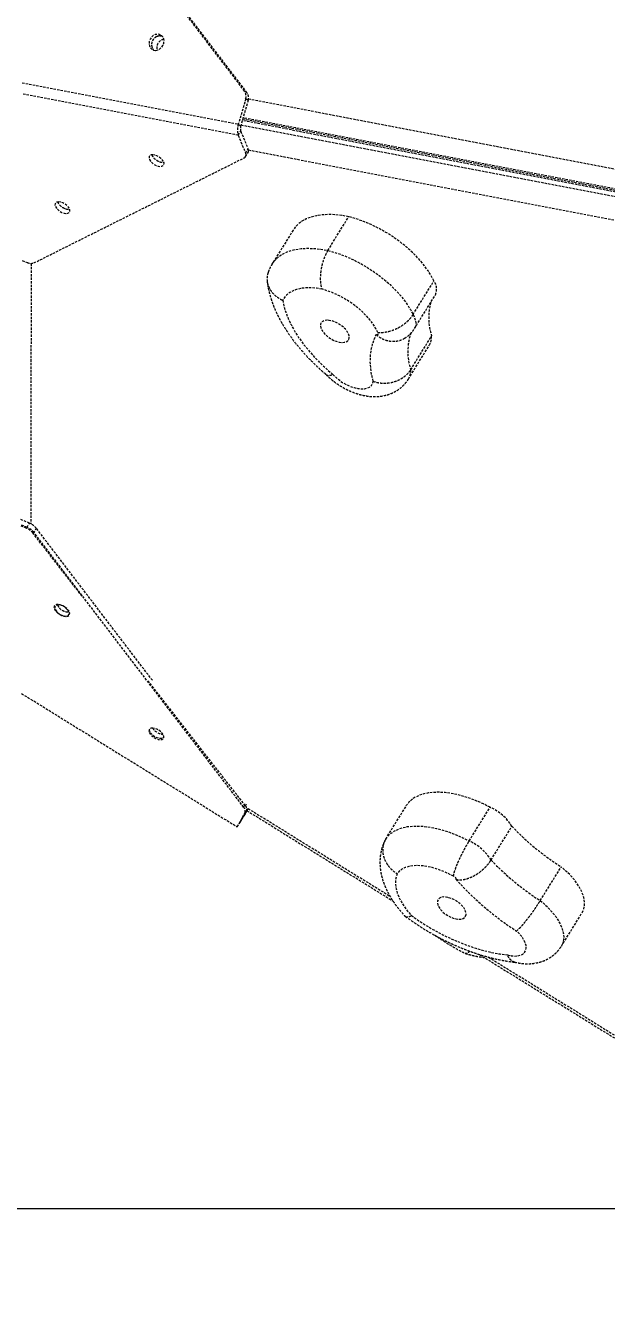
# Model space of a CAD drawing. Header units: millimetres. Extents: x -3960 to 3430, y -2884 to 2225.
# Drawn here: x -448 to -137, y -819 to -133 of the extents above; entities that cross this region are included whole.
import ezdxf

# ---------------------------------------------------------------- set-up
doc = ezdxf.new("R2010")
doc.units = ezdxf.units.MM
doc.linetypes.add('HIDDEN', pattern=[1.905, 1.27, -0.635])
for name, color, linetype in [('DIKOM_ОБЪЕКТ', 7, 'Continuous'), ('DIKOM_РАЗМЕР_ЗОНА', 7, 'Continuous'), ('DIKOM_РАЗМЕР_ОБЪЕКТА', 7, 'Continuous')]:
    doc.layers.add(name, color=color, linetype=linetype)
doc.styles.add('style1', font='arialbd.ttf', dxfattribs={"width": 0.8})
doc.dimstyles.new('1-50', dxfattribs={"dimtxt": 300, "dimasz": 200, "dimexe": 100, "dimexo": 0, "dimgap": 100, "dimtad": 1, "dimtxsty": 'style1', "dimcen": 200, "dimclrd": 7, "dimclre": 7, "dimclrt": 7, "dimadec": 1, "dimazin": 2, "dimtfac": 1, "dimtmove": 0, "dimatfit": 2, "dimfxl": 0, "dimlwd": 25, "dimlwe": 18, "dimarcsym": 0})

# ---------------------------------------------------------------- blocks, each defined once
blk = doc.blocks.new('*D1')
at = {"layer": 'Defpoints', "color": 0, "transparency": 16777216}
for p in [(-1646.58, -384.36), (1929.75, -477.12), (1929.75, -1272.12)]:
    blk.add_point(p, dxfattribs=at)
at = {"layer": 'DIKOM_РАЗМЕР_ОБЪЕКТА', "color": 7, "lineweight": 18, "transparency": 16777216}
for p, q in [((-1646.58, -384.36), (-1646.58, -1372.12)), ((1929.75, -477.12), (1929.75, -1372.12))]:
    blk.add_line(p, q, dxfattribs=at)
at = {"layer": 'DIKOM_РАЗМЕР_ОБЪЕКТА', "color": 7, "lineweight": 25, "transparency": 16777216}
blk.add_line((-1446.58, -1272.12), (1729.75, -1272.12), dxfattribs=at)
at = {"layer": 'DIKOM_РАЗМЕР_ОБЪЕКТА', "color": 7, "transparency": 16777216}
for points in [[(-1446.58, -1238.79), (-1446.58, -1305.45), (-1646.58, -1272.12)], [(1729.75, -1238.79), (1729.75, -1305.45), (1929.75, -1272.12)]]:
    blk.add_solid(points, dxfattribs=at)
at = {"layer": 'DIKOM_РАЗМЕР_ОБЪЕКТА', "color": 7, "transparency": 16777216, "insert": (141.59, -1018.85), "char_height": 300, "attachment_point": 5, "style": 'style1'}
blk.add_mtext('{\\fArial|b0|i0|c204|p34;3550}', dxfattribs=at)
blk = doc.blocks.new('*D2')
at = {"layer": 'Defpoints', "color": 0, "transparency": 16777216}
for p in [(1188.61, 729.83), (-1925.03, -767.19), (1470.26, -767.19)]:
    blk.add_point(p, dxfattribs=at)
at = {"layer": 'DIKOM_РАЗМЕР_ОБЪЕКТА', "color": 7, "lineweight": 18, "transparency": 16777216}
for p, q in [((1188.61, 729.83), (-2025.03, 729.83)), ((1470.26, -767.19), (-2025.03, -767.19))]:
    blk.add_line(p, q, dxfattribs=at)
at = {"layer": 'DIKOM_РАЗМЕР_ОБЪЕКТА', "color": 7, "lineweight": 25, "transparency": 16777216}
blk.add_line((-1925.03, 529.83), (-1925.03, -567.19), dxfattribs=at)
at = {"layer": 'DIKOM_РАЗМЕР_ОБЪЕКТА', "color": 7, "transparency": 16777216}
for points in [[(-1958.36, 529.83), (-1891.69, 529.83), (-1925.03, 729.83)], [(-1958.36, -567.19), (-1891.69, -567.19), (-1925.03, -767.19)]]:
    blk.add_solid(points, dxfattribs=at)
at = {"layer": 'DIKOM_РАЗМЕР_ОБЪЕКТА', "color": 7, "transparency": 16777216, "insert": (-2178.2, -18.68), "char_height": 300, "attachment_point": 5, "rotation": 90, "style": 'style1'}
blk.add_mtext('{\\fArial|b0|i0|c204|p34;1500}', dxfattribs=at)
blk = doc.blocks.new('*D3')
at = {"layer": 'Defpoints', "color": 0, "transparency": 16777216}
for p in [(1049.1, 2224.81), (-3510.19, -2267.17), (1391.3, -2267.17)]:
    blk.add_point(p, dxfattribs=at)
at = {"layer": 'DIKOM_РАЗМЕР_ЗОНА', "color": 7, "lineweight": 18, "transparency": 16777216}
for p, q in [((1049.1, 2224.81), (-3610.19, 2224.81)), ((1391.3, -2267.17), (-3610.19, -2267.17))]:
    blk.add_line(p, q, dxfattribs=at)
at = {"layer": 'DIKOM_РАЗМЕР_ЗОНА', "color": 7, "lineweight": 25, "transparency": 16777216}
blk.add_line((-3510.19, 2024.81), (-3510.19, -2067.17), dxfattribs=at)
at = {"layer": 'DIKOM_РАЗМЕР_ЗОНА', "color": 7, "transparency": 16777216}
for points in [[(-3543.52, 2024.81), (-3476.86, 2024.81), (-3510.19, 2224.81)], [(-3543.52, -2067.17), (-3476.86, -2067.17), (-3510.19, -2267.17)]]:
    blk.add_solid(points, dxfattribs=at)
at = {"layer": 'DIKOM_РАЗМЕР_ЗОНА', "color": 7, "transparency": 16777216, "insert": (-3763.36, -99.6), "char_height": 300, "attachment_point": 5, "rotation": 90, "style": 'style1'}
blk.add_mtext('{\\fArial|b0|i0|c204|p34;4500}', dxfattribs=at)
blk = doc.blocks.new('*D4')
at = {"layer": 'Defpoints', "color": 0, "transparency": 16777216}
for p in [(-3146.44, -695.08), (3429.88, -695.08), (3429.88, -2784.15)]:
    blk.add_point(p, dxfattribs=at)
at = {"layer": 'DIKOM_РАЗМЕР_ЗОНА', "color": 7, "lineweight": 18, "transparency": 16777216}
for p, q in [((-3146.44, -695.08), (-3146.44, -2884.15)), ((3429.88, -695.08), (3429.88, -2884.15))]:
    blk.add_line(p, q, dxfattribs=at)
at = {"layer": 'DIKOM_РАЗМЕР_ЗОНА', "color": 7, "lineweight": 25, "transparency": 16777216}
blk.add_line((-2946.44, -2784.15), (3229.88, -2784.15), dxfattribs=at)
at = {"layer": 'DIKOM_РАЗМЕР_ЗОНА', "color": 7, "transparency": 16777216}
for points in [[(-2946.44, -2750.81), (-2946.44, -2817.48), (-3146.44, -2784.15)], [(3229.88, -2750.81), (3229.88, -2817.48), (3429.88, -2784.15)]]:
    blk.add_solid(points, dxfattribs=at)
at = {"layer": 'DIKOM_РАЗМЕР_ЗОНА', "color": 7, "transparency": 16777216, "insert": (141.72, -2530.97), "char_height": 300, "attachment_point": 5, "style": 'style1'}
blk.add_mtext('{\\fArial|b0|i0|c204|p34;6550}', dxfattribs=at)

msp = doc.modelspace()

# ---------------------------------------------------------------- linework, layer by layer
at = {"layer": 'DIKOM_ОБЪЕКТ', "color": 7, "linetype": 'HIDDEN', "lineweight": 15}
for p, q in [((-330.70327, -167.76089), (-443.26335, -20.31886)), ((-329.36187, -168.5907), (-441.92195, -21.14866)), ((-449.89636, -163.34781), (-334.03752, -185.5092)), ((-334.03935, -191.50967), (-449.88721, -169.35035)), ((-330.70327, -167.76089), (-329.36187, -168.5907)), ((-330.06947, -171.92731), (-334.03752, -185.5092)), ((-328.72809, -172.75709), (-332.69615, -186.33905)), ((-328.72809, -172.75709), (-330.06947, -171.92731)), ((-328.55745, -171.9601), (-124.04487, -211.08316)), ((-127.80507, -222.65638), (-331.89979, -183.61326)), ((-331.62306, -182.66612), (-127.49918, -221.71484)), ((-127.32389, -221.17538), (-331.46454, -182.12343)), ((-334.03935, -191.50967), (-332.69707, -189.33929)), ((-334.03935, -191.50967), (-330.07835, -201.13078)), ((-334.03752, -185.5092), (-332.69615, -186.33905)), ((-332.69707, -189.33929), (-328.7361, -198.96035)), ((-332.57133, -185.91196), (-128.54755, -224.94152)), ((-330.07835, -201.13078), (-328.7361, -198.96035)), ((-443.6647, -259.95091), (-330.71419, -203.50929)), ((-330.07889, -202.94718), (-328.73661, -200.7768)), ((-125.08586, -238.44794), (-328.56237, -199.52307)), ((-285.95428, -253.22302), (-274.76837, -235.13629)), ((-304.59588, -242.30261), (-315.78176, -260.38933)), ((-449.92364, -258.6287), (-447.28252, -259.6979)), ((-445.18848, -260.20343), (-445.23109, -399.89061)), ((-240.29506, -287.67974), (-229.10924, -269.59299)), ((-239.52715, -295.19434), (-228.34133, -277.10759)), ((-241.51563, -317.21192), (-230.32981, -299.12517)), ((-242.78412, -322.21912), (-231.5983, -304.13237)), ((-445.98334, -399.5441), (-451.26567, -397.40527)), ((-447.32564, -401.71449), (-450.70913, -400.34451)), ((-447.71922, -402.18154), (-450.41173, -401.06197)), ((-447.71922, -402.18154), (-447.55473, -401.90964)), ((-447.32564, -401.71449), (-445.98334, -399.5441)), ((-444.08134, -404.5139), (-444.2299, -404.75942)), ((-417.77411, -438.71149), (-444.2299, -404.75942)), ((-442.36627, -402.22026), (-443.70858, -404.39065)), ((-331.14851, -551.83623), (-443.70858, -404.39065)), ((-380.10351, -483.78), (-442.36627, -402.22026)), ((-428.31922, -446.28703), (-427.97383, -446.48957)), ((-330.20872, -551.08858), (-382.4896, -483.99386)), ((-450.24658, -490.87887), (-334.59368, -562.40733)), ((-330.46937, -554.65065), (-334.59368, -562.40733)), ((-329.54569, -553.97503), (-333.44712, -560.42635)), ((-332.66556, -559.1352), (-329.54376, -553.97516)), ((-329.38191, -553.70476), (-332.12628, -558.24281)), ((-332.12609, -558.24283), (-329.38591, -553.7136)), ((-331.14851, -551.83623), (-330.65042, -551.03092)), ((-329.96361, -553.8329), (-330.46937, -554.65065)), ((-330.20872, -551.08858), (-329.37949, -549.71769)), ((-328.72372, -552.61618), (-329.54569, -553.97503)), ((-329.54376, -553.97516), (-329.38566, -553.71373)), ((-329.38687, -553.713), (-251.06183, -602.15356)), ((-328.6926, -552.56193), (-252.65441, -599.58818)), ((-254.94212, -568.91204), (-243.75627, -550.82527)), ((-210.19159, -569.97237), (-199.00572, -551.88559)), ((-334.59368, -562.40733), (-333.25137, -560.23694)), ((-333.61086, -560.69709), (-333.44712, -560.42635)), ((-333.46385, -560.41623), (-333.44712, -560.42635)), ((-333.44712, -560.42635), (-332.12628, -558.24281)), ((-332.66189, -559.12831), (-333.25137, -560.23694)), ((-332.66393, -559.13216), (-332.12609, -558.24283)), ((-332.12609, -558.24283), (-332.12621, -558.24276)), ((-198.45082, -580.17067), (-187.26494, -562.08395)), ((-172.0439, -601.94786), (-160.85806, -583.8611)), ((-160.74971, -626.40155), (-149.56386, -608.31479)), ((-204.68323, -630.83666), (-123.81596, -680.84948)), ((-199.84779, -632.24675), (-123.04857, -679.74363))]:
    msp.add_line(p, q, dxfattribs=at)
at = {"layer": 'DIKOM_ОБЪЕКТ', "color": 7, "linetype": 'HIDDEN', "lineweight": 15, "flags": 128}
for points in [[(-378.31532, -145.94068), (-377.17005, -145.73138), (-376.07972, -145.18881), (-375.13266, -144.35698), (-374.40566, -143.30325), (-373.95746, -142.11297), (-373.82456, -140.8826), (-374.01756, -139.71178), (-374.52093, -138.69542), (-375.29386, -137.91581), (-376.27372, -137.43613), (-377.38117, -137.29525), (-378.52643, -137.50456), (-379.61673, -138.04707), (-380.56378, -138.87893), (-381.29085, -139.93267), (-381.739, -141.12295), (-381.87194, -142.35331), (-381.67892, -143.52412), (-381.17554, -144.54051), (-380.40262, -145.32009), (-379.42274, -145.7998), (-378.31532, -145.94068)], [(-376.03977, -138.12505), (-374.93232, -138.26593), (-374.86092, -138.28807)], [(-379.83992, -201.96981), (-380.74833, -202.06085), (-381.42335, -202.39593), (-381.81033, -202.94801), (-381.87789, -203.67229), (-381.62055, -204.51012), (-381.05917, -205.39366), (-380.23923, -206.25132), (-379.22714, -207.01356), (-378.10492, -207.61868), (-376.96348, -208.01765), (-375.89527, -208.17814), (-374.98683, -208.08715), (-374.31181, -207.752), (-373.92482, -207.19999), (-373.8573, -206.47565), (-374.11461, -205.63781), (-374.67601, -204.75428), (-375.49596, -203.89663), (-376.50805, -203.13438), (-377.63026, -202.52926), (-378.77171, -202.13029), (-379.83992, -201.96981)], [(-430.31475, -227.19221), (-431.22317, -227.28319), (-431.89821, -227.6183), (-432.2852, -228.17036), (-432.35274, -228.89467), (-432.09541, -229.7325), (-431.53403, -230.61604), (-430.71406, -231.47368), (-429.702, -232.23591), (-428.57979, -232.84104), (-427.43832, -233.23999), (-426.37011, -233.40048), (-425.46169, -233.3095), (-424.78664, -232.97441), (-424.39969, -232.42234), (-424.33214, -231.69806), (-424.58948, -230.86016), (-425.15085, -229.97669), (-425.97079, -229.11903), (-426.98286, -228.35677), (-428.10511, -227.75164), (-429.24655, -227.35269), (-430.31475, -227.19221)], [(-274.76837, -235.13629), (-278.57188, -234.48144), (-282.24022, -234.10068), (-285.74419, -233.99705), (-289.05589, -234.17141), (-292.14893, -234.6223), (-294.99872, -235.34616), (-297.58247, -236.33719), (-299.87967, -237.58756), (-301.87203, -239.08729), (-303.54355, -240.82441), (-304.59588, -242.30261)], [(-229.10924, -269.59299), (-230.50742, -266.89788), (-232.19069, -264.17855), (-234.14546, -261.4568), (-236.35602, -258.75475), (-238.80447, -256.09404), (-241.47102, -253.49636), (-244.33421, -250.98252), (-247.37081, -248.5729), (-250.55642, -246.28691), (-253.86527, -244.14302), (-257.27063, -242.15857), (-260.74503, -240.34952), (-264.26043, -238.73056), (-267.78841, -237.31469), (-271.30054, -236.11335), (-274.76837, -235.13629)], [(-315.78005, -260.38659), (-314.72942, -258.91119), (-313.05785, -257.17404), (-311.06554, -255.67434), (-308.76834, -254.42397), (-306.18454, -253.43291), (-303.33484, -252.70903), (-300.24176, -252.25819), (-296.93006, -252.08384), (-293.42609, -252.18746), (-289.75775, -252.56822), (-285.95428, -253.22302)], [(-285.95428, -253.22302), (-282.48641, -254.20013), (-278.97428, -255.40147), (-275.4463, -256.81734), (-271.9309, -258.4363), (-268.4565, -260.24535), (-265.05114, -262.2298), (-261.74229, -264.37369), (-258.55668, -266.65968), (-255.52003, -269.06927), (-252.65689, -271.58314), (-249.99034, -274.18082), (-247.54187, -276.84145), (-245.33133, -279.54358), (-243.37651, -282.2653), (-241.69324, -284.98463), (-240.29506, -287.67974)], [(-289.18695, -274.00648), (-292.16014, -273.53756), (-295.00694, -273.31116), (-297.69904, -273.32947), (-300.20948, -273.59231), (-302.51322, -274.09718), (-304.58727, -274.83892), (-306.41093, -275.81013), (-307.96598, -277.00118), (-309.23689, -278.40015), (-310.21104, -279.99302)], [(-259.24132, -297.27082), (-260.32409, -295.0678), (-261.70019, -292.83663), (-263.35251, -290.60539), (-265.26026, -288.40202), (-267.39949, -286.25412), (-269.74338, -284.18863), (-272.2626, -282.23149), (-274.92546, -280.40727), (-277.69863, -278.73882), (-280.5473, -277.24702), (-283.43571, -275.95064), (-286.32769, -274.86592), (-289.18695, -274.00648)], [(-310.21104, -279.99302), (-309.56188, -283.13827), (-308.59353, -286.37376), (-307.31127, -289.68206), (-305.72186, -293.04552), (-303.83386, -296.44609), (-301.65743, -299.86551), (-299.20424, -303.28544), (-296.4874, -306.68754), (-293.52153, -310.05361), (-290.32249, -313.36555), (-286.90742, -316.60564), (-283.2947, -319.75645)], [(-240.29506, -287.67974), (-239.58145, -289.10909), (-239.09541, -290.49691), (-238.84493, -291.82047), (-238.83406, -293.05802), (-239.06303, -294.18933), (-239.52808, -295.19589), (-239.52869, -295.19683)], [(-279.99959, -302.38716), (-278.55982, -302.57337), (-277.27093, -302.51608), (-276.18572, -302.2177), (-275.3486, -301.69039), (-274.79384, -300.95579), (-274.54421, -300.04396), (-274.60982, -298.99216), (-274.98809, -297.84351), (-275.66346, -296.64506), (-276.60833, -295.44583), (-277.78403, -294.29494), (-279.14232, -293.23952), (-280.62767, -292.32274), (-282.1793, -291.58212), (-283.73364, -291.04808), (-285.22711, -290.74237), (-286.59845, -290.67762), (-287.79161, -290.85633), (-288.75774, -291.27129), (-289.45724, -291.90549), (-289.86152, -292.733), (-289.95399, -293.71991), (-289.73089, -294.82575), (-289.20136, -296.00534), (-288.38705, -297.21038), (-287.32134, -298.39151), (-286.04783, -299.50035), (-284.61863, -300.49152), (-283.09229, -301.32448), (-281.53132, -301.96511), (-279.99959, -302.38716)], [(-261.66822, -323.43258), (-262.47312, -319.89089), (-262.98749, -316.44109), (-263.20961, -313.09528), (-263.13862, -309.86514), (-262.77492, -306.76197), (-262.11958, -303.7966), (-261.17502, -300.97941), (-259.94451, -298.32021)], [(-259.94451, -298.32021), (-259.63628, -298.37861), (-259.36487, -298.3717), (-259.14905, -298.29998), (-259.00357, -298.16824), (-258.93848, -297.98575), (-258.9583, -297.76491), (-259.06162, -297.52104), (-259.24132, -297.27082)], [(-283.2947, -319.75645), (-281.75541, -321.29192), (-280.00833, -322.73213), (-278.1012, -324.03769), (-276.08634, -325.17281), (-274.01881, -326.10651), (-271.95531, -326.81305), (-269.95233, -327.27324), (-268.0647, -327.47441), (-266.34412, -327.41105), (-264.83767, -327.08488), (-263.58668, -326.5049), (-262.62532, -325.68691), (-261.97993, -324.65339), (-261.66822, -323.43258)], [(-429.28556, -448.67737), (-428.13619, -449.10942), (-427.04413, -449.30848), (-426.09782, -449.25849), (-425.37391, -448.96349), (-424.93117, -448.4473), (-424.8053, -447.75187), (-425.00664, -446.93341), (-425.51877, -446.05833), (-426.30027, -445.19746), (-427.28778, -444.42059), (-428.40136, -443.79059), (-429.55072, -443.35861), (-430.64282, -443.1595), (-431.58913, -443.20949), (-432.31298, -443.50453), (-432.75578, -444.02068), (-432.88159, -444.71614), (-432.6803, -445.53457), (-432.16815, -446.40963), (-431.38665, -447.27051), (-430.39911, -448.04743), (-429.28556, -448.67737)], [(-430.38009, -443.33903), (-431.2886, -443.42992), (-431.96373, -443.76493), (-432.35083, -444.31695), (-432.41852, -445.04117), (-432.16129, -445.87899), (-431.60005, -446.76248), (-430.78018, -447.62019), (-429.76817, -448.38248), (-428.64597, -448.98768), (-427.50452, -449.38672), (-426.43628, -449.54732), (-425.52777, -449.45643), (-424.85263, -449.12142), (-424.46551, -448.56946), (-424.39781, -447.84523), (-424.65502, -447.00739), (-425.21629, -446.12385), (-426.03615, -445.26622), (-427.04814, -444.50391), (-428.17034, -443.89871), (-429.31182, -443.49962), (-430.38009, -443.33903)], [(-379.93309, -509.42098), (-380.84159, -509.51187), (-381.51673, -509.84688), (-381.90382, -510.39889), (-381.97152, -511.12312), (-381.71429, -511.96094), (-381.15305, -512.84443), (-380.33318, -513.70213), (-379.32119, -514.46444), (-378.19897, -515.06963), (-377.05751, -515.46866), (-375.98927, -515.62926), (-375.08077, -515.53838), (-374.40563, -515.20337), (-374.0185, -514.6514), (-373.95081, -513.92718), (-374.20801, -513.08934), (-374.76928, -512.2058), (-375.58915, -511.34816), (-376.60114, -510.58586), (-377.72333, -509.98065), (-378.86482, -509.58156), (-379.93309, -509.42098)], [(-381.78079, -510.14608), (-381.77977, -510.29768), (-381.57845, -511.11616), (-381.0663, -511.99123), (-380.2848, -512.8521), (-379.29729, -513.62897), (-378.18371, -514.25897)], [(-378.18371, -514.25897), (-377.03437, -514.69097), (-375.94227, -514.89008), (-374.99597, -514.84009), (-374.27209, -514.54503), (-373.93786, -514.21608)], [(-199.00572, -551.88559), (-202.49481, -550.12968), (-206.0167, -548.56776), (-209.54307, -547.21233), (-213.04535, -546.07447), (-216.49532, -545.16331), (-219.86512, -544.48614), (-223.12757, -544.04854), (-226.25624, -543.85401), (-229.22597, -543.90403), (-232.01273, -544.19833), (-234.59403, -544.73445), (-236.94901, -545.5081), (-239.05871, -546.51299), (-240.90604, -547.74108), (-242.47611, -549.18239), (-243.75627, -550.82527)], [(-332.12609, -558.24283), (-332.22611, -558.40814), (-332.29892, -558.52856), (-332.34322, -558.60174), (-332.35809, -558.62627), (-332.34328, -558.60171), (-332.29903, -558.52856), (-332.22624, -558.40815), (-332.12628, -558.24281)], [(-254.94212, -568.91204), (-253.66195, -567.26915), (-252.09189, -565.82784), (-250.24456, -564.59976), (-248.13485, -563.59487), (-245.77988, -562.82121), (-243.19857, -562.2851), (-240.41184, -561.99081), (-237.44212, -561.94073), (-234.31341, -562.13531), (-231.05099, -562.57293), (-227.68117, -563.25007), (-224.23119, -564.16124), (-220.72892, -565.2991), (-217.20257, -566.65447), (-213.68065, -568.21644), (-210.19159, -569.97237)], [(-218.59505, -588.91814), (-221.44677, -587.4365), (-224.33632, -586.15119), (-227.22747, -585.07836), (-230.08392, -584.23147), (-232.86984, -583.62111), (-235.55035, -583.25494), (-238.09181, -583.13755), (-240.46229, -583.27045), (-242.63208, -583.65196), (-244.57399, -584.27727), (-246.26368, -585.13856), (-247.67992, -586.22502), (-248.80497, -587.52298)], [(-248.80497, -587.52298), (-249.42604, -589.31911), (-249.73322, -591.27277), (-249.72336, -593.36452), (-249.39661, -595.57342), (-248.75623, -597.87753), (-247.80858, -600.25374), (-246.56317, -602.67835), (-245.03239, -605.12722), (-243.23155, -607.57582), (-241.17862, -609.99973)], [(-217.24284, -590.56236), (-217.1658, -590.38644), (-217.17332, -590.17026), (-217.26496, -589.92864), (-217.43434, -589.67827), (-217.66981, -589.43636), (-217.95519, -589.21953), (-218.27085, -589.04277), (-218.59505, -588.91814)], [(-149.56386, -608.31479), (-149.48286, -608.18091), (-148.77425, -606.63245), (-148.3796, -604.91661), (-148.30371, -603.05458), (-148.54752, -601.06929), (-149.10802, -598.98521), (-149.97833, -596.82808), (-151.14771, -594.6244), (-152.60177, -592.40144), (-154.32249, -590.1866), (-156.28874, -588.0071), (-158.47624, -585.88993), (-160.85806, -583.8611)], [(-212.09158, -610.27575), (-211.8436, -609.36305), (-211.91096, -608.31058), (-212.29089, -607.16156), (-212.96784, -605.96295), (-213.91408, -604.76388), (-215.09087, -603.61338), (-216.45004, -602.55857), (-217.93595, -601.6427), (-219.48775, -600.90316), (-221.04194, -600.37029), (-222.53486, -600.06586), (-223.90539, -600.00242), (-225.09744, -600.18247), (-226.0622, -600.59869), (-226.76015, -601.23404), (-227.16279, -602.0625), (-227.25354, -603.05016), (-227.02876, -604.15651), (-226.49757, -605.3364), (-225.68179, -606.54145), (-224.61481, -607.72229), (-223.34031, -608.83058), (-221.91042, -609.82105), (-220.38375, -610.65303), (-218.82274, -611.29252), (-217.29134, -611.7133), (-215.85219, -611.89822), (-214.56431, -611.83958), (-213.48034, -611.53994), (-212.64469, -611.01143), (-212.09158, -610.27575)], [(-172.0439, -601.94786), (-169.66212, -603.97664), (-167.47459, -606.09387), (-165.50836, -608.27331), (-163.78761, -610.48821), (-162.33358, -612.71119), (-161.16418, -614.91485), (-160.29389, -617.07199), (-159.73336, -619.15605), (-159.48955, -621.14135), (-159.56545, -623.00338), (-159.96012, -624.71923), (-160.66871, -626.26767), (-160.74913, -626.40056)], [(-241.17862, -609.99973), (-237.1118, -612.80535), (-232.92681, -615.46009), (-228.64602, -617.94973), (-224.29247, -620.26084), (-219.88946, -622.38104), (-215.46057, -624.29905), (-211.02961, -626.00449), (-206.62033, -627.48828), (-202.25632, -628.74243), (-197.96105, -629.76022), (-193.75752, -630.53622), (-189.6683, -631.06617)], [(-189.6683, -631.06617), (-187.67666, -631.49484), (-185.807, -631.66333), (-184.11049, -631.56719), (-182.6336, -631.20898), (-181.41677, -630.59847), (-180.49331, -629.75246), (-179.88851, -628.69406), (-179.61893, -627.45227), (-179.69197, -626.06109), (-180.10557, -624.55861), (-180.84851, -622.98597), (-181.90032, -621.38628), (-183.23228, -619.80326), (-184.80794, -618.2803)]]:
    msp.add_lwpolyline(points, dxfattribs=at)
at = {"layer": 'DIKOM_ОБЪЕКТ', "color": 7, "linetype": 'HIDDEN', "lineweight": 15}
for centre, radius, start, end in [((-375.85681, -142.85885), 4.67713, 113.90600433, 218.49453658), ((-375.78167, -142.84753), 4.72952, 93.12826382, 218.2828252), ((-375.96787, -141.93978), 3.80156, 72.7463761, 117.99246304), ((-373.43574, -144.49712), 4.30392, 146.74066681, 198.09694686), ((-373.3173, -144.30025), 4.30113, 98.15930916, 149.8002349), ((-334.52838, -170.47419), 4.68971, 341.94954773, 35.34950037), ((-333.18693, -171.30395), 4.68965, 341.94921414, 35.34951668), ((-324.86175, -188.51223), 9.65469, 161.87781172, 198.08719943), ((-328.10771, -187.84057), 4.82787, 161.87984488, 198.08516627), ((-330.47868, -199.86809), 1.96484, 332.45227244, 27.51569946), ((-374.191, -199.12915), 6.85622, 204.71310687, 271.81699549), ((-374.87972, -199.63124), 6.02301, 203.11311126, 241.32668127), ((-374.33271, -199.97005), 6.02259, 235.20261878, 273.41832869), ((-331.54676, -202.01248), 1.71278, 299.08408377, 30.98259187), ((-424.66573, -224.35139), 6.85638, 204.71399785, 271.81610451), ((-425.35464, -224.85369), 6.02293, 203.11306441, 241.32688626), ((-424.80727, -225.19154), 6.02349, 235.20517989, 273.4151812), ((-445.17222, -255.51485), 4.68521, 243.2296151, 288.76947541), ((-235.15252, -274.00708), 7.48368, 335.52460196, 36.14487877), ((-200.60851, -289.28271), 31.30862, 164.94993765, 198.32272505), ((-212.54588, -307.48089), 30.56042, 160.91358783, 198.56737383), ((-239.3254, -299.51056), 9.00385, 329.1150902, 2.45314947), ((-250.51279, -317.59705), 9.0054, 329.15187882, 2.45110624), ((-451.04909, -410.33918), 8.81108, 39.29152399, 67.79520156), ((-450.59892, -409.92109), 8.8353, 38.75179821, 68.25496718), ((-449.25602, -407.7499), 8.83435, 38.7501639, 68.25660149), ((-425.42931, -441.0028), 6.02285, 203.10299632, 241.32609367), ((-425.22506, -440.86698), 6.25457, 203.4684585, 244.32830544), ((-425.31915, -441.06268), 6.05278, 239.64697544, 273.5848836), ((-373.88924, -505.43332), 7.30201, 213.05248204, 265.92096759), ((-333.09418, -553.79489), 2.76079, 341.942662, 45.19060519), ((-332.05369, -553.03175), 2.67952, 339.38837989, 46.48498704), ((-209.91108, -576.29773), 26.73723, 32.11429536, 65.92877745), ((-86.78868, -467.14583), 138.23431, 223.37664552, 237.60013492), ((-221.09686, -594.38448), 26.73717, 32.1144818, 65.92893142), ((-97.97373, -485.2317), 138.23549, 223.37666249, 237.60005368), ((-97.13581, -482.85214), 161.32944, 221.88528938, 237.08218982)]:
    msp.add_arc(centre, radius, start, end, dxfattribs=at)
for points, knots in [([(-285.95428, -253.22302), (-286.31675, -253.85071), (-287.0522, -255.12427), (-287.99533, -257.32706), (-288.79652, -259.69556), (-289.41023, -262.14547), (-289.83242, -264.64488), (-290.04315, -267.08014), (-290.04044, -269.42621), (-289.80297, -271.78736), (-289.44897, -273.25435), (-289.19303, -273.98904), (-289.18695, -274.00648)], [0, 0, 0, 0, 0.105774172, 0.214614494, 0.32038876, 0.429229112, 0.5350206, 0.643881811, 0.74972967, 0.858643687, 0.996644477, 1, 1, 1, 1]), ([(-315.74775, -260.40384), (-316.06643, -260.91637), (-316.87636, -262.21896), (-317.57428, -263.80021), (-317.95502, -264.84919), (-318.01911, -265.02575)], [0, 0, 0, 0, 0.350444515, 0.890667092, 1, 1, 1, 1]), ([(-318.01087, -265.02837), (-318.20613, -265.66058), (-318.60345, -266.94705), (-318.6857, -268.99458), (-318.38243, -271.05952), (-317.65198, -273.09028), (-316.53651, -274.99764), (-315.0424, -276.76177), (-313.00005, -278.50501), (-311.27893, -279.50706), (-310.2231, -279.98754), (-310.21104, -279.99302)], [0, 0, 0, 0, 0.113363328, 0.230678667, 0.351373737, 0.469136638, 0.590252452, 0.709150706, 0.831412134, 0.998074681, 1, 1, 1, 1]), ([(-318.5502, -269.70853), (-318.48386, -270.25216), (-318.26675, -272.03145), (-317.65569, -275.06436), (-316.63448, -278.82005), (-315.30224, -282.61849), (-313.67127, -286.44828), (-311.74821, -290.28724), (-309.54751, -294.1128), (-307.08512, -297.90473), (-304.37829, -301.64542), (-301.44335, -305.3214), (-298.29549, -308.92085), (-294.95106, -312.43492), (-291.41795, -315.84942), (-288.69115, -318.30929), (-287.13713, -319.61976), (-286.85881, -319.85446)], [0, 0, 0, 0, 0.030848658, 0.100966345, 0.1720799, 0.244516232, 0.317967974, 0.392096046, 0.466581533, 0.541132507, 0.615556615, 0.689761047, 0.763707554, 0.837388238, 0.910818508, 0.984027495, 1, 1, 1, 1]), ([(-259.24132, -297.27082), (-259.23108, -297.27107), (-258.3586, -297.29307), (-256.67209, -297.27822), (-254.12162, -296.88492), (-251.76997, -296.25358), (-249.41695, -295.33921), (-247.17273, -294.18146), (-245.05949, -292.78896), (-243.18424, -291.22393), (-241.53467, -289.50494), (-240.71218, -288.29391), (-240.29506, -287.67974)], [0, 0, 0, 0, 0.001681408, 0.143230692, 0.248863891, 0.357556535, 0.463117762, 0.571733576, 0.677270676, 0.785867871, 0.891402175, 1, 1, 1, 1]), ([(-259.94451, -298.32021), (-259.93931, -298.32608), (-259.54811, -298.76704), (-258.58812, -299.58118), (-256.84409, -300.6338), (-254.76545, -301.46414), (-252.46547, -301.94382), (-250.14628, -302.02189), (-247.9425, -301.68425), (-246.13682, -301.11718), (-245.19223, -300.53664), (-244.84737, -300.32468)], [0, 0, 0, 0, 0.001450549, 0.109002986, 0.220509067, 0.359819146, 0.503204906, 0.641322916, 0.783364827, 0.920906544, 1, 1, 1, 1]), ([(-244.83323, -300.34712), (-244.38713, -300.0795), (-243.3448, -299.45417), (-241.8426, -298.14365), (-240.49649, -296.69363), (-239.8264, -295.60897), (-239.56281, -295.18231)], [0, 0, 0, 0, 0.2089084547, 0.4881309831, 0.7986493135, 1, 1, 1, 1]), ([(-286.96342, -319.75409), (-286.88359, -319.84006), (-286.12898, -320.65258), (-284.56209, -322.08777), (-282.21679, -323.98899), (-279.72198, -325.70722), (-277.10779, -327.24455), (-274.38343, -328.58753), (-271.55834, -329.72281), (-268.6371, -330.6304), (-265.62606, -331.28186), (-262.6811, -331.62223), (-259.87293, -331.65765), (-257.26947, -331.42227), (-254.79297, -330.92652), (-252.45492, -330.18069), (-250.26448, -329.19453), (-248.2367, -327.97661), (-246.31755, -326.49459), (-244.58886, -324.73099), (-243.39507, -323.25919), (-242.89548, -322.36151), (-242.80227, -322.19404)], [0, 0, 0, 0, 0.006878041, 0.065011033, 0.122589256, 0.179902225, 0.23722703, 0.294896335, 0.353236679, 0.412665185, 0.473515598, 0.535823368, 0.590763432, 0.643818791, 0.694978818, 0.744543514, 0.792882672, 0.840331508, 0.887168965, 0.93843351, 0.988513989, 1, 1, 1, 1]), ([(-286.85488, -319.84993), (-286.84666, -319.8617), (-286.69069, -320.0852), (-286.10713, -320.24171), (-284.99961, -320.28824), (-283.95461, -320.00431), (-283.30443, -319.76011), (-283.2947, -319.75645)], [0, 0, 0, 0, 0.01614268, 0.306517072, 0.605232645, 0.994092038, 1, 1, 1, 1]), ([(-261.66822, -323.43258), (-261.65387, -323.43779), (-260.63375, -323.8078), (-258.76373, -324.27508), (-255.98043, -324.49515), (-253.45856, -324.34736), (-250.95904, -323.85844), (-248.59716, -323.05557), (-246.39094, -321.94985), (-244.45053, -320.59189), (-242.76031, -319.00763), (-241.93446, -317.81617), (-241.51563, -317.21192)], [0, 0, 0, 0, 0.002040936, 0.145145984, 0.250936458, 0.359756932, 0.465084775, 0.573433489, 0.678554053, 0.786708585, 0.891829616, 1, 1, 1, 1]), ([(-254.94212, -568.91204), (-255.27964, -569.53389), (-255.96447, -570.79563), (-256.49955, -572.90365), (-256.65551, -575.12204), (-256.39209, -577.36817), (-255.72085, -579.61361), (-254.67064, -581.75625), (-253.2523, -583.77397), (-251.36064, -585.75217), (-249.77585, -586.93437), (-248.82747, -587.50934), (-248.80497, -587.52298)], [0, 0, 0, 0, 0.105774127, 0.214616034, 0.320387474, 0.429227372, 0.535022555, 0.643880631, 0.749730859, 0.858642615, 0.996645506, 1, 1, 1, 1]), ([(-255.4631, -569.88469), (-255.74742, -570.49533), (-256.42358, -571.94748), (-257.19313, -574.36257), (-257.77597, -577.09359), (-258.06537, -579.8979), (-258.07118, -582.76442), (-257.78952, -585.68991), (-257.21656, -588.67086), (-256.34584, -591.70227), (-255.17218, -594.77267), (-253.69582, -597.86253), (-251.92522, -600.94393), (-249.88229, -603.98536), (-247.58377, -606.95165), (-245.76136, -609.06218), (-244.69913, -610.17146), (-244.53008, -610.348)], [0, 0, 0, 0, 0.046608621, 0.110840777, 0.175282882, 0.24047025, 0.306875841, 0.374956338, 0.445107086, 0.517585358, 0.5924126, 0.669302439, 0.747685718, 0.826868075, 0.906124822, 0.985060062, 1, 1, 1, 1]), ([(-218.59505, -588.91814), (-218.59463, -588.91053), (-218.55921, -588.26174), (-218.26768, -587.03251), (-217.59691, -584.97746), (-216.81043, -582.94301), (-215.87299, -580.75276), (-214.83175, -578.50621), (-213.70078, -576.22265), (-212.5358, -574.01217), (-211.34465, -571.87633), (-210.57959, -570.61304), (-210.19159, -569.97237)], [0, 0, 0, 0, 0.001680849, 0.143230542, 0.248863666, 0.357555616, 0.463117343, 0.571733909, 0.67727037, 0.785866074, 0.891403667, 1, 1, 1, 1]), ([(-217.24284, -590.56236), (-217.23524, -590.56452), (-216.66295, -590.72684), (-215.51345, -590.86913), (-213.63869, -590.77249), (-211.5467, -590.32348), (-209.30794, -589.50128), (-207.0925, -588.37831), (-204.99259, -587.02687), (-203.0117, -585.46899), (-201.24174, -583.78504), (-199.66647, -581.99394), (-198.85988, -580.7842), (-198.45082, -580.17067)], [0, 0, 0, 0, 0.001078786, 0.081254787, 0.164375818, 0.268223384, 0.375111957, 0.478071473, 0.583956843, 0.686486056, 0.791959224, 0.894489648, 1, 1, 1, 1]), ([(-184.80794, -618.2803), (-184.80111, -618.27473), (-184.31615, -617.87936), (-183.38829, -617.0169), (-181.90752, -615.43236), (-180.48719, -613.7772), (-178.99605, -611.92217), (-177.49883, -609.95718), (-176.00377, -607.90147), (-174.58044, -605.85589), (-173.22519, -603.82742), (-172.4414, -602.58032), (-172.0439, -601.94786)], [0, 0, 0, 0, 0.002043827, 0.14514707, 0.250938351, 0.35975838, 0.465084904, 0.573433633, 0.678553437, 0.78670822, 0.891828858, 1, 1, 1, 1]), ([(-244.39005, -610.47077), (-244.04777, -610.7237), (-242.35261, -611.97633), (-239.21462, -614.13701), (-234.94355, -616.88794), (-230.5739, -619.48133), (-226.12635, -621.91395), (-221.61383, -624.17559), (-217.05112, -626.25832), (-212.45202, -628.15379), (-207.8303, -629.85413), (-203.19954, -631.35082), (-198.57233, -632.63733), (-193.96376, -633.69903), (-189.54196, -634.52143), (-186.69348, -634.87282), (-185.34553, -635.03911)], [0, 0, 0, 0, 0.019094333, 0.094566703, 0.169995581, 0.245416616, 0.320866769, 0.396382958, 0.472009936, 0.547792907, 0.62377974, 0.700014289, 0.776542117, 0.853403409, 0.930627912, 1, 1, 1, 1]), ([(-244.38662, -610.466), (-244.20233, -610.5636), (-243.81554, -610.76847), (-242.7778, -610.66803), (-241.81054, -610.31176), (-241.18576, -610.00325), (-241.17862, -609.99973)], [0, 0, 0, 0, 0.276698741, 0.580741599, 0.995205851, 1, 1, 1, 1]), ([(-228.65242, -620.49819), (-227.48916, -621.29612), (-224.9327, -623.04969), (-220.85088, -625.58226), (-216.62789, -628.03701), (-213.8139, -629.50859), (-212.49259, -630.19957)], [0, 0, 0, 0, 0.22443158, 0.493224448, 0.762043523, 1, 1, 1, 1]), ([(-212.31988, -630.26664), (-212.01729, -630.36028), (-210.47734, -630.83685), (-207.694, -631.52635), (-204.57524, -632.16642), (-202.71427, -632.37695), (-202.07585, -632.44918)], [0, 0, 0, 0, 0.087924656, 0.447466444, 0.810447976, 1, 1, 1, 1]), ([(-209.84306, -629.07943), (-209.91088, -629.15128), (-210.3244, -629.58938), (-210.98666, -630.02649), (-211.76082, -630.37496), (-212.14172, -630.28143), (-212.31206, -630.2396)], [0, 0, 0, 0, 0.066249768, 0.403945318, 0.733446286, 1, 1, 1, 1]), ([(-185.8205, -634.90841), (-185.99572, -634.87991), (-186.59352, -634.78271), (-187.52834, -634.1777), (-188.68632, -633.01608), (-189.34909, -631.83523), (-189.66359, -631.07751), (-189.6683, -631.06617)], [0, 0, 0, 0, 0.1090382722, 0.3719925195, 0.6425093698, 0.9946493259, 1, 1, 1, 1]), ([(-185.83148, -634.95267), (-185.72437, -634.98037), (-184.6115, -635.26821), (-182.56455, -635.60434), (-179.72907, -635.84693), (-177.04795, -635.79704), (-174.48079, -635.48345), (-172.04474, -634.91167), (-169.74962, -634.09317), (-167.60645, -633.03645), (-165.62754, -631.75325), (-163.77965, -630.20406), (-162.11026, -628.43376), (-161.19683, -627.06176), (-160.7545, -626.39737)], [0, 0, 0, 0, 0.011419684, 0.11865306, 0.216676774, 0.311955289, 0.403829938, 0.492512167, 0.578595048, 0.662714533, 0.745432462, 0.827205949, 0.916323656, 1, 1, 1, 1])]:
    msp.add_open_spline(points, degree=3, knots=knots, dxfattribs=at)

# ---------------------------------------------------------------- dimensions: what is measured, and where the dimension line sits
at = {"layer": 'DIKOM_РАЗМЕР_ЗОНА'}
dim = msp.add_linear_dim(base=(-3510.18905, -2267.17138), p1=(1049.09735, 2224.81299), p2=(1391.2989, -2267.17138), angle=90, text='{\\fArial|b0|i0|c204|p34;4500}', dimstyle='1-50', dxfattribs=at)
dim.commit()
dim.dimension.update_dxf_attribs({"geometry": '*D3', "text_midpoint": (-3510.18905, -99.59524), "dimtype": 160})
dim = msp.add_linear_dim(base=(3429.87916, -2784.1452), p1=(-3146.43934, -695.07691), p2=(3429.87916, -695.07691), text='{\\fArial|b0|i0|c204|p34;6550}', dimstyle='1-50', dxfattribs=at)
dim.commit()
dim.dimension.update_dxf_attribs({"geometry": '*D4', "text_midpoint": (141.71991, -2784.1452), "dimtype": 160})
at = {"layer": 'DIKOM_РАЗМЕР_ОБЪЕКТА'}
dim = msp.add_linear_dim(base=(-1925.02807, -767.1931), p1=(1188.60911, 729.83344), p2=(1470.26477, -767.1931), angle=90, text='{\\fArial|b0|i0|c204|p34;1500}', dimstyle='1-50', dxfattribs=at)
dim.commit()
dim.dimension.update_dxf_attribs({"geometry": '*D2', "text_midpoint": (-1925.02807, -18.67983), "dimtype": 160})
dim = msp.add_linear_dim(base=(1929.75124, -1272.12053), p1=(-1646.57778, -384.35602), p2=(1929.75124, -477.11638), text='{\\fArial|b0|i0|c204|p34;3550}', dimstyle='1-50', dxfattribs=at)
dim.commit()
dim.dimension.update_dxf_attribs({"geometry": '*D1', "text_midpoint": (141.58673, -1272.12053), "dimtype": 160})

doc.saveas('drawing.dxf')
